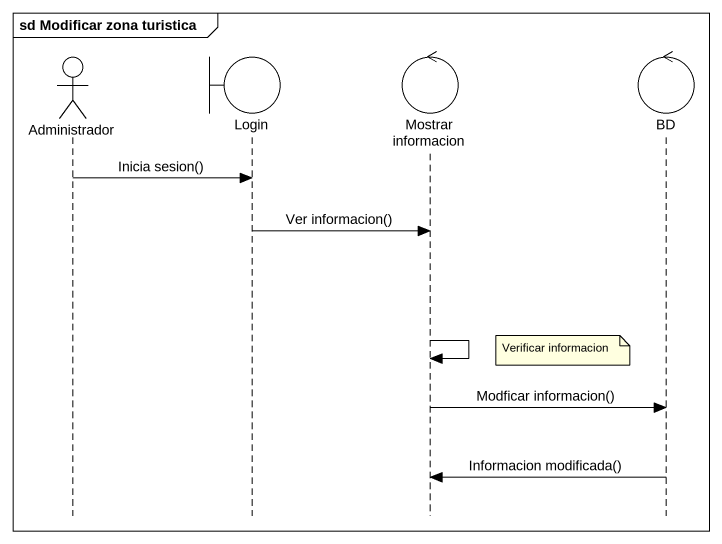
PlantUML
@startuml
mainframe sd Modificar zona turistica
hide footbox
actor Administrador
boundary Login
control "Mostrar informacion" as Mostrar_informacion
control BD

Administrador -> Login : Inicia sesion()
Login -> Mostrar_informacion : Ver informacion()
Mostrar_informacion -> Mostrar_informacion
note left of BD : Verificar informacion
Mostrar_informacion -> BD : Modficar informacion()
BD -> Mostrar_informacion : Informacion modificada()
@enduml
